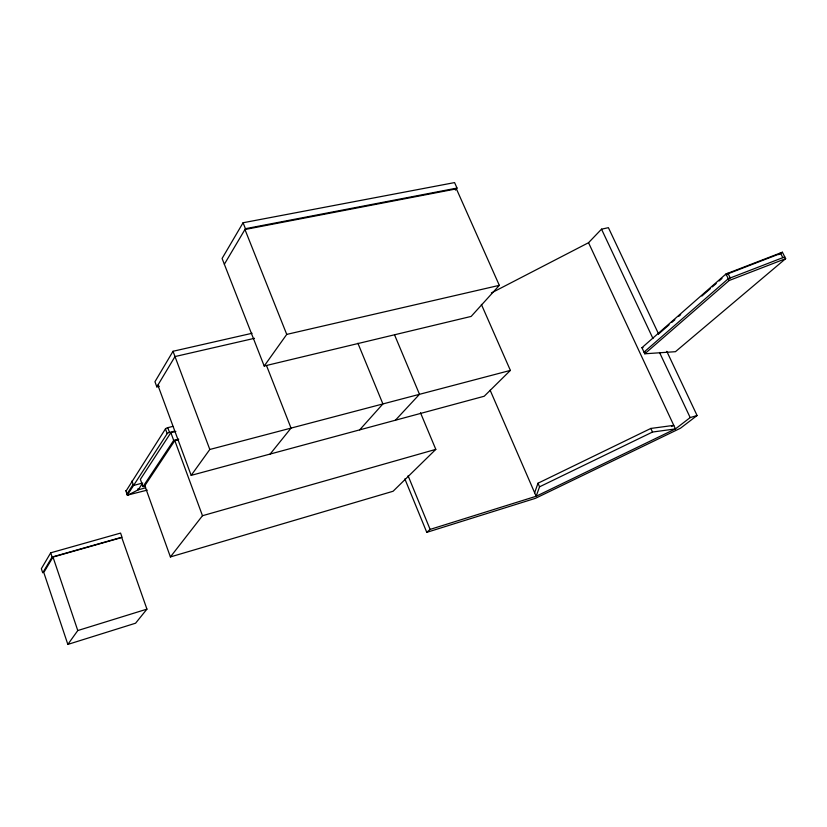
<?xml version="1.0" encoding="UTF-8"?>
<svg xmlns="http://www.w3.org/2000/svg" width="827" height="827" viewBox="0 0 827 827"><rect width="100%" height="100%" fill="white"/><g stroke="black" fill="none" stroke-linecap="round" stroke-linejoin="round"><path stroke-width="1.24" d="M172.771 426.412L167.767 427.673A2.005 0.569 -20.3 0 0 165.452 428.882L126.117 490.918M174.507 431.136L169.514 432.407A2.005 0.569 -20.3 0 0 167.199 433.617L127.286 495.146L147.278 490.122M534.635 492.758L537.995 483.216L650.839 428.438L673.778 425.367L671.462 426.494M537.995 483.216L539.555 486.814L536.154 496.262L430.123 529.404L426.773 532.35L404.848 478.885M455.439 190.107L457.021 188.07L454.581 182.591L243.066 222.752L222.091 258.479L264.195 366.02L471.152 316.421L499.322 285.346L456.401 188.866L244.947 229.513L286.742 334.397L264.195 366.02M50.705 552.818L41.35 568.697L42.725 572.811L52.122 557.026L122.014 537.178L120.577 533.084L50.705 552.818L52.122 557.026M224.355 264.247L245.433 228.697L457.021 188.07M252.07 333.281L173.019 351.279L154.949 381.743L156.83 386.871L159.353 386.271M53 557.067L43.8 572.501L67.845 644.409L135.576 623.207L146.937 609.137L121.765 537.54L53 557.067L77.779 630.546L67.845 644.409M156.83 386.871L175.004 356.561L254.489 338.315M133.157 484.415L126.934 494.05L127.844 494.236M175.862 431.415L170.858 432.686L140.383 479.34L142.999 486.638L145.49 485.966M142.72 482.999L138.223 489.811L127.554 495.311L127.182 494.277M142.999 486.638L173.691 440.388L178.673 439.106M178.56 439.644L174.807 440.605L144.808 485.707L170.403 556.933L393.083 491.259L435.808 449.371L420.488 412.756M157.864 385.144L191.171 475.37L209.81 449.474L510.383 370.403L481.366 304.398M170.403 556.933L202.481 515.717L435.808 449.371M270.16 454.044L291.032 428.107L266.552 365.658M359.673 429.875L382.901 403.938L357.905 343.236M395.389 420.23L419.496 394.303L394.541 334.852M491.352 292.985L588.535 242.714L601.518 229.172L608.403 227.673L658.53 333.839M510.383 370.403L484.208 396.247L191.171 475.37M641.938 347.702L725.951 273.995L782.394 252.214L785.65 258.665L675.452 351.692L644.781 353.791L641.938 347.702L643.034 347.64M658.468 334.108L669.084 324.804M671.917 322.323L674.873 319.729M678.657 316.41L680.662 314.663M701.885 296.056L710.424 288.571M712.347 286.886L716.203 283.506M719.087 280.973L721.981 278.451M726.003 274.915L727.936 273.23L730.262 277.965M644.781 353.791L729.156 280.508L785.65 258.665M778.476 254.644L780.44 252.969L782.797 257.662M780.43 253.889L782.394 252.214M666.789 351.341L697.089 415.516L690.183 417.583L675.432 428.913L536.154 496.262L490.153 390.251M697.089 415.516L680.466 428.221L535.42 498.33L426.773 532.35M539.555 486.814L652.513 432.045L675.432 428.913L588.535 242.714M726.788 274.233L779.251 253.982M784.761 256.908L728.277 278.73L644.006 352.126L645.101 352.054M77.779 630.546L146.937 609.137M145.707 487.785L138.223 489.811L137.861 488.778M141.572 483.309L133.529 485.459L131.938 481.004M286.742 334.397L499.322 285.346M725.951 273.995L729.156 280.508M601.518 229.172L652.968 338.501M659.532 352.457L690.183 417.583M650.839 428.438L652.513 432.045M408.073 475.732L430.123 529.404M243.066 222.752L245.433 228.697M173.019 351.279L209.81 449.474M174.807 440.605L202.481 515.717M170.858 432.686L173.691 440.388M167.767 427.673L169.514 432.407M165.452 428.882L167.199 433.617M125.766 490.597L127.337 495.001"/></g></svg>
